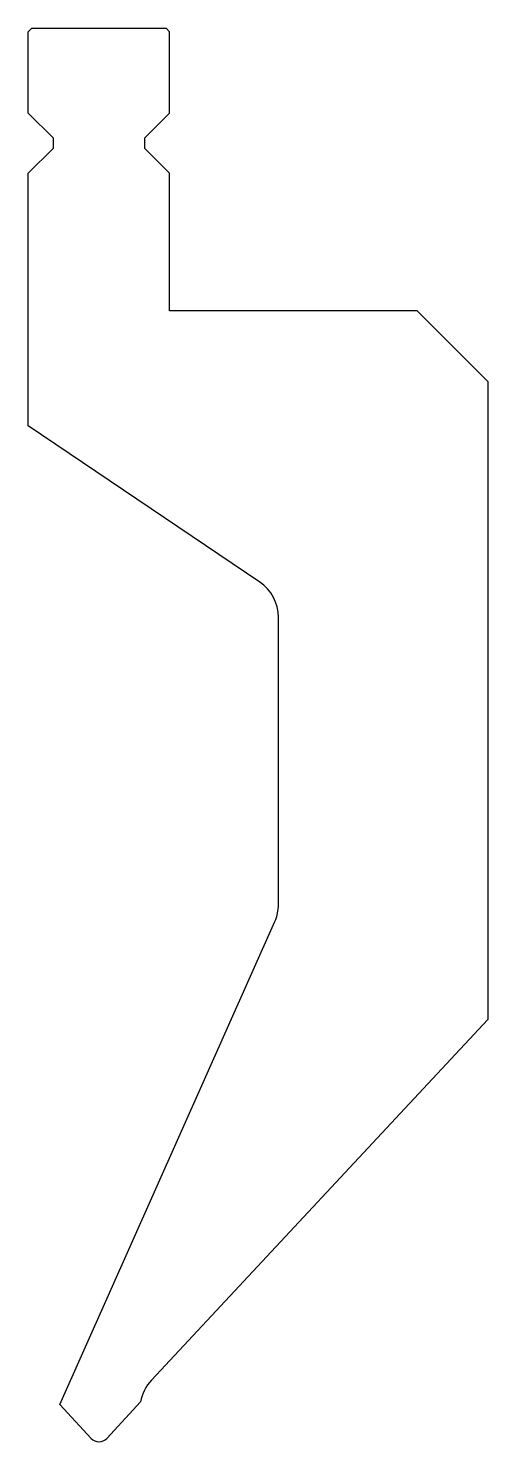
# Model space of a CAD drawing. Header units: metres. Extents: x 79 to 144, y 55 to 255.
import ezdxf

# ---------------------------------------------------------------- set-up
doc = ezdxf.new("R2010")
doc.units = ezdxf.units.M

msp = doc.modelspace()

# ---------------------------------------------------------------- linework, layer by layer
for p, q in [((79.347109, 255.221171), (78.847109, 254.721171)), ((78.847109, 243.221171), (78.847109, 254.721171)), ((79.347109, 255.221171), (98.347109, 255.221171)), ((98.847109, 254.721171), (98.347109, 255.221171)), ((98.847109, 243.221171), (98.847109, 254.721171)), ((78.847109, 243.221171), (82.347109, 239.721171)), ((95.347109, 239.721171), (98.847109, 243.221171)), ((82.347109, 238.221171), (78.847109, 234.721171)), ((82.347109, 239.721171), (82.347109, 238.221171)), ((95.347109, 238.221171), (95.347109, 239.721171)), ((98.847109, 234.721171), (95.347109, 238.221171)), ((78.847109, 198.949029), (78.847109, 234.721171)), ((98.847109, 215.221171), (98.847109, 234.721171)), ((133.847109, 215.221171), (98.847109, 215.221171)), ((143.847109, 205.221171), (133.847109, 215.221171)), ((143.847109, 205.221171), (143.847109, 114.96831)), ((111.602267, 176.855396), (78.847109, 198.949029)), ((114.247109, 131.268161), (114.247109, 171.881171)), ((83.295727, 60.47488), (113.728382, 128.827742)), ((143.847109, 114.96831), (96.274713, 63.953161)), ((87.750079, 55.698173), (83.295727, 60.47488)), ((94.744134, 60.845537), (89.94414, 55.698173))]:
    msp.add_line(p, q)
for centre, radius, start, end in [((108.247109, 171.881171), 6, 0, 56), ((108.247109, 131.268161), 6, 336, 0), ((100.662835, 59.861171), 6, 137, 170.55731), ((88.847109, 56.721171), 1.5, 223, 317)]:
    msp.add_arc(centre, radius, start, end)

doc.saveas('drawing.dxf')
